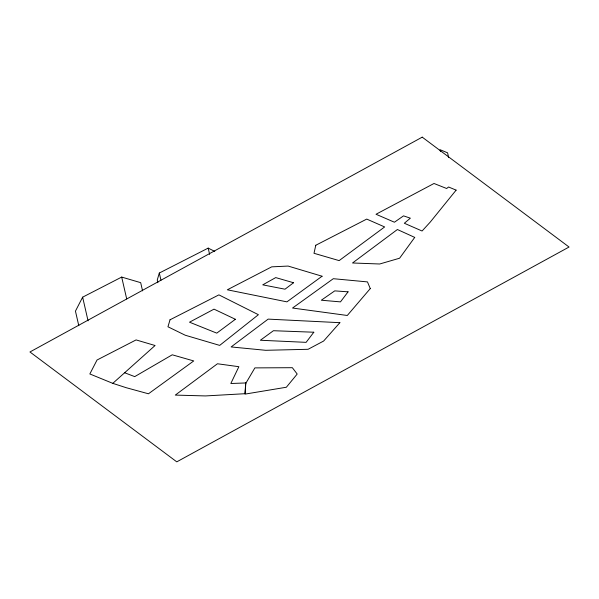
<?xml version="1.0" encoding="UTF-8"?>
<svg xmlns="http://www.w3.org/2000/svg" width="599" height="599" viewBox="0 0 599 599"><rect width="100%" height="100%" fill="white"/><g stroke="black" fill="none" stroke-linecap="round" stroke-linejoin="round"><path stroke-width="0.9" d="M214.771 251.408L208.19 248.106L159.312 273.032L157.252 280.018L157.866 282.713M142.562 290.867L140.683 282.668L121.687 277.075L82.64 297.171L75.452 311.121L78.791 325.691M112.792 383.353L155.074 345.511L136.078 339.918L97.031 360.014L89.843 373.963L112.792 383.353L126.142 387.68L148.455 393.79L193.739 360.942L172.242 354.803L134.723 376.621L124.54 372.713M448.621 157.372L447.58 152.82L440.048 149.69L440.467 151.51M208.19 248.106L209.628 254.403M159.312 273.032L160.959 280.227M121.687 277.075L126.696 298.938M82.64 297.171L88.06 320.847M245.702 382.963L244.991 393.708L205.487 395.932L175.29 395.093L217.452 363.765L238.866 366.7L230.832 383.495L245.702 382.963M245.792 383.353L245.081 394.097L286.352 387.239L297.201 374.046L292.342 367.696L254.882 367.891L245.792 383.353M315.785 245.261L313.996 253.287L339.139 260.617L384.648 226.946L366.738 219.084L315.785 245.261M170.026 319.799L167.96 326.784L185.286 335.245L219.691 345.398L258.409 314.7L218.897 294.873L170.026 319.799M414.725 237.399L399.6 258.214L379.691 263.994L352.526 262.983L397.399 229.514L414.725 237.399M348.071 291.833L340.472 301.881L321.311 300.219L334.759 290.874L348.071 291.833M313.809 332.22L306.111 342.351L260.363 340.247L273.436 330.715L313.809 332.22M456.124 190.13L430.269 222.064L422.078 231.004L404.332 223.255L410.352 218.178L403.531 215.865L394.434 222.222L376.022 214.255L434.005 183.481L446.637 188.498L448.591 187L456.124 190.13M370.272 288.591L347.293 315.478L292.537 308.036L333.306 278.7L367.479 281.904L370.272 288.591M339.88 322.681L323.617 341.048L308.096 349.292L265.686 350.303L231.117 346.941L268.157 319.117L339.88 322.681M293.555 282.743L285.004 289.197L262.736 284.847L275.72 277.592L293.555 282.743M235.385 319.282L216.771 333.134L189.516 322.187L214.015 309.144L235.385 319.282M322.075 276.229L286.928 301.859L227.343 289.796L271.706 266.847L288.126 266.068L322.075 276.229M422.228 137.149L29.95 351.972L176.772 461.851L569.05 247.028L422.228 137.149"/></g></svg>
